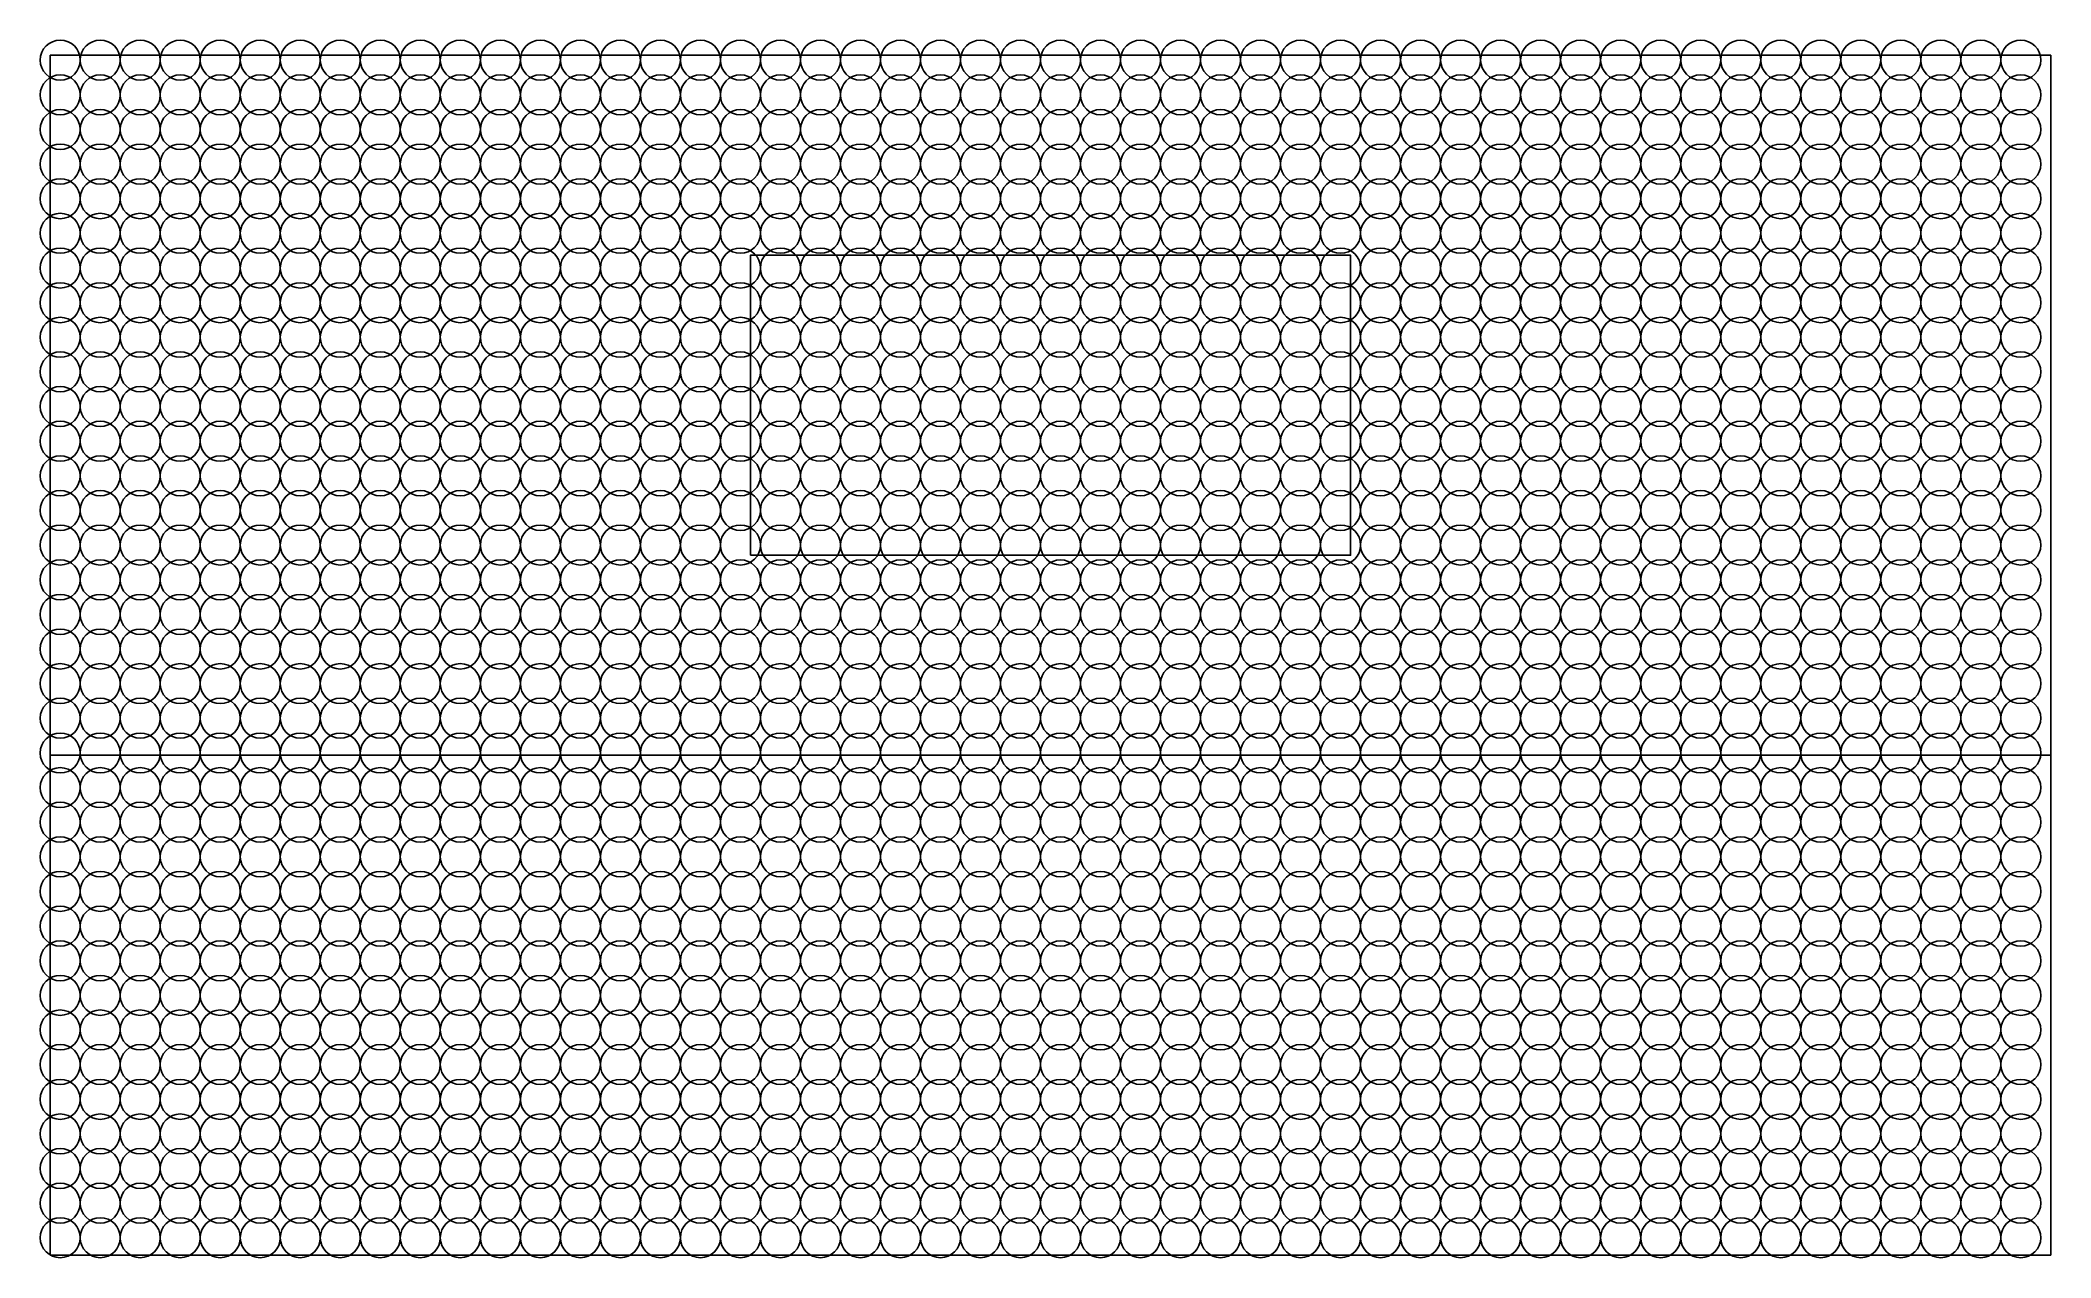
# Model space of a CAD drawing. Header units: metres. Extents: x 0 to 100, y 0 to 61.
import ezdxf

# ---------------------------------------------------------------- set-up
doc = ezdxf.new("R2010")
doc.units = ezdxf.units.M
for name, color, linetype in [('BUILDING', 7, 'Continuous'), ('PIPE_WATER', 7, 'Continuous'), ('PLANTING_GROUNDCOVER', 7, 'Continuous'), ('SITE_BOUNDARY', 7, 'Continuous')]:
    doc.layers.add(name, color=color, linetype=linetype)

msp = doc.modelspace()

# ---------------------------------------------------------------- linework, layer by layer
at = {"layer": 'BUILDING'}
msp.add_lwpolyline([(35, 35), (65, 35), (65, 50), (35, 50)], close=True, dxfattribs=at)
at = {"layer": 'PIPE_WATER'}
msp.add_line((0, 25), (100, 25), dxfattribs=at)
at = {"layer": 'PLANTING_GROUNDCOVER'}
for centre in [(0.5, 59.76), (2.5, 59.76), (4.5, 59.76), (6.5, 59.76), (8.5, 59.76), (10.5, 59.76), (12.5, 59.76), (14.5, 59.76), (16.5, 59.76), (18.5, 59.76), (20.5, 59.76), (22.5, 59.76), (24.5, 59.76), (26.5, 59.76), (28.5, 59.76), (30.5, 59.76), (32.5, 59.76), (34.5, 59.76), (36.5, 59.76), (38.5, 59.76), (40.5, 59.76), (42.5, 59.76), (44.5, 59.76), (46.5, 59.76), (48.5, 59.76), (50.5, 59.76), (52.5, 59.76), (54.5, 59.76), (56.5, 59.76), (58.5, 59.76), (60.5, 59.76), (62.5, 59.76), (64.5, 59.76), (66.5, 59.76), (68.5, 59.76), (70.5, 59.76), (72.5, 59.76), (74.5, 59.76), (76.5, 59.76), (78.5, 59.76), (80.5, 59.76), (82.5, 59.76), (84.5, 59.76), (86.5, 59.76), (88.5, 59.76), (90.5, 59.76), (92.5, 59.76), (94.5, 59.76), (96.5, 59.76), (98.5, 59.76), (0.5, 58.02), (2.5, 58.02), (4.5, 58.02), (6.5, 58.02), (8.5, 58.02), (10.5, 58.02), (12.5, 58.02), (14.5, 58.02), (16.5, 58.02), (18.5, 58.02), (20.5, 58.02), (22.5, 58.02), (24.5, 58.02), (26.5, 58.02), (28.5, 58.02), (30.5, 58.02), (32.5, 58.02), (34.5, 58.02), (36.5, 58.02), (38.5, 58.02), (40.5, 58.02), (42.5, 58.02), (44.5, 58.02), (46.5, 58.02), (48.5, 58.02), (50.5, 58.02), (52.5, 58.02), (54.5, 58.02), (56.5, 58.02), (58.5, 58.02), (60.5, 58.02), (62.5, 58.02), (64.5, 58.02), (66.5, 58.02), (68.5, 58.02), (70.5, 58.02), (72.5, 58.02), (74.5, 58.02), (76.5, 58.02), (78.5, 58.02), (80.5, 58.02), (82.5, 58.02), (84.5, 58.02), (86.5, 58.02), (88.5, 58.02), (90.5, 58.02), (92.5, 58.02), (94.5, 58.02), (96.5, 58.02), (98.5, 58.02), (0.5, 56.29), (2.5, 56.29), (4.5, 56.29), (6.5, 56.29), (8.5, 56.29), (10.5, 56.29), (12.5, 56.29), (14.5, 56.29), (16.5, 56.29), (18.5, 56.29), (20.5, 56.29), (22.5, 56.29), (24.5, 56.29), (26.5, 56.29), (28.5, 56.29), (30.5, 56.29), (32.5, 56.29), (34.5, 56.29), (36.5, 56.29), (38.5, 56.29), (40.5, 56.29), (42.5, 56.29), (44.5, 56.29), (46.5, 56.29), (48.5, 56.29), (50.5, 56.29), (52.5, 56.29), (54.5, 56.29), (56.5, 56.29), (58.5, 56.29), (60.5, 56.29), (62.5, 56.29), (64.5, 56.29), (66.5, 56.29), (68.5, 56.29), (70.5, 56.29), (72.5, 56.29), (74.5, 56.29), (76.5, 56.29), (78.5, 56.29), (80.5, 56.29), (82.5, 56.29), (84.5, 56.29), (86.5, 56.29), (88.5, 56.29), (90.5, 56.29), (92.5, 56.29), (94.5, 56.29), (96.5, 56.29), (98.5, 56.29), (0.5, 54.56), (2.5, 54.56), (4.5, 54.56), (6.5, 54.56), (8.5, 54.56), (10.5, 54.56), (12.5, 54.56), (14.5, 54.56), (16.5, 54.56), (18.5, 54.56), (20.5, 54.56), (22.5, 54.56), (24.5, 54.56), (26.5, 54.56), (28.5, 54.56), (30.5, 54.56), (32.5, 54.56), (34.5, 54.56), (36.5, 54.56), (38.5, 54.56), (40.5, 54.56), (42.5, 54.56), (44.5, 54.56), (46.5, 54.56), (48.5, 54.56), (50.5, 54.56), (52.5, 54.56), (54.5, 54.56), (56.5, 54.56), (58.5, 54.56), (60.5, 54.56), (62.5, 54.56), (64.5, 54.56), (66.5, 54.56), (68.5, 54.56), (70.5, 54.56), (72.5, 54.56), (74.5, 54.56), (76.5, 54.56), (78.5, 54.56), (80.5, 54.56), (82.5, 54.56), (84.5, 54.56), (86.5, 54.56), (88.5, 54.56), (90.5, 54.56), (92.5, 54.56), (94.5, 54.56), (96.5, 54.56), (98.5, 54.56), (0.5, 52.83), (2.5, 52.83), (4.5, 52.83), (6.5, 52.83), (8.5, 52.83), (10.5, 52.83), (12.5, 52.83), (14.5, 52.83), (16.5, 52.83), (18.5, 52.83), (20.5, 52.83), (22.5, 52.83), (24.5, 52.83), (26.5, 52.83), (28.5, 52.83), (30.5, 52.83), (32.5, 52.83), (34.5, 52.83), (36.5, 52.83), (38.5, 52.83), (40.5, 52.83), (42.5, 52.83), (44.5, 52.83), (46.5, 52.83), (48.5, 52.83), (50.5, 52.83), (52.5, 52.83), (54.5, 52.83), (56.5, 52.83), (58.5, 52.83), (60.5, 52.83), (62.5, 52.83), (64.5, 52.83), (66.5, 52.83), (68.5, 52.83), (70.5, 52.83), (72.5, 52.83), (74.5, 52.83), (76.5, 52.83), (78.5, 52.83), (80.5, 52.83), (82.5, 52.83), (84.5, 52.83), (86.5, 52.83), (88.5, 52.83), (90.5, 52.83), (92.5, 52.83), (94.5, 52.83), (96.5, 52.83), (98.5, 52.83), (0.5, 51.1), (2.5, 51.1), (4.5, 51.1), (6.5, 51.1), (8.5, 51.1), (10.5, 51.1), (12.5, 51.1), (14.5, 51.1), (16.5, 51.1), (18.5, 51.1), (20.5, 51.1), (22.5, 51.1), (24.5, 51.1), (26.5, 51.1), (28.5, 51.1), (30.5, 51.1), (32.5, 51.1), (34.5, 51.1), (36.5, 51.1), (38.5, 51.1), (40.5, 51.1), (42.5, 51.1), (44.5, 51.1), (46.5, 51.1), (48.5, 51.1), (50.5, 51.1), (52.5, 51.1), (54.5, 51.1), (56.5, 51.1), (58.5, 51.1), (60.5, 51.1), (62.5, 51.1), (64.5, 51.1), (66.5, 51.1), (68.5, 51.1), (70.5, 51.1), (72.5, 51.1), (74.5, 51.1), (76.5, 51.1), (78.5, 51.1), (80.5, 51.1), (82.5, 51.1), (84.5, 51.1), (86.5, 51.1), (88.5, 51.1), (90.5, 51.1), (92.5, 51.1), (94.5, 51.1), (96.5, 51.1), (98.5, 51.1), (0.5, 49.36), (2.5, 49.36), (4.5, 49.36), (6.5, 49.36), (8.5, 49.36), (10.5, 49.36), (12.5, 49.36), (14.5, 49.36), (16.5, 49.36), (18.5, 49.36), (20.5, 49.36), (22.5, 49.36), (24.5, 49.36), (26.5, 49.36), (28.5, 49.36), (30.5, 49.36), (32.5, 49.36), (34.5, 49.36), (36.5, 49.36), (38.5, 49.36), (40.5, 49.36), (42.5, 49.36), (44.5, 49.36), (46.5, 49.36), (48.5, 49.36), (50.5, 49.36), (52.5, 49.36), (54.5, 49.36), (56.5, 49.36), (58.5, 49.36), (60.5, 49.36), (62.5, 49.36), (64.5, 49.36), (66.5, 49.36), (68.5, 49.36), (70.5, 49.36), (72.5, 49.36), (74.5, 49.36), (76.5, 49.36), (78.5, 49.36), (80.5, 49.36), (82.5, 49.36), (84.5, 49.36), (86.5, 49.36), (88.5, 49.36), (90.5, 49.36), (92.5, 49.36), (94.5, 49.36), (96.5, 49.36), (98.5, 49.36), (0.5, 47.63), (2.5, 47.63), (4.5, 47.63), (6.5, 47.63), (8.5, 47.63), (10.5, 47.63), (12.5, 47.63), (14.5, 47.63), (16.5, 47.63), (18.5, 47.63), (20.5, 47.63), (22.5, 47.63), (24.5, 47.63), (26.5, 47.63), (28.5, 47.63), (30.5, 47.63), (32.5, 47.63), (34.5, 47.63), (36.5, 47.63), (38.5, 47.63), (40.5, 47.63), (42.5, 47.63), (44.5, 47.63), (46.5, 47.63), (48.5, 47.63), (50.5, 47.63), (52.5, 47.63), (54.5, 47.63), (56.5, 47.63), (58.5, 47.63), (60.5, 47.63), (62.5, 47.63), (64.5, 47.63), (66.5, 47.63), (68.5, 47.63), (70.5, 47.63), (72.5, 47.63), (74.5, 47.63), (76.5, 47.63), (78.5, 47.63), (80.5, 47.63), (82.5, 47.63), (84.5, 47.63), (86.5, 47.63), (88.5, 47.63), (90.5, 47.63), (92.5, 47.63), (94.5, 47.63), (96.5, 47.63), (98.5, 47.63), (0.5, 45.9), (2.5, 45.9), (4.5, 45.9), (6.5, 45.9), (8.5, 45.9), (10.5, 45.9), (12.5, 45.9), (14.5, 45.9), (16.5, 45.9), (18.5, 45.9), (20.5, 45.9), (22.5, 45.9), (24.5, 45.9), (26.5, 45.9), (28.5, 45.9), (30.5, 45.9), (32.5, 45.9), (34.5, 45.9), (36.5, 45.9), (38.5, 45.9), (40.5, 45.9), (42.5, 45.9), (44.5, 45.9), (46.5, 45.9), (48.5, 45.9), (50.5, 45.9), (52.5, 45.9), (54.5, 45.9), (56.5, 45.9), (58.5, 45.9), (60.5, 45.9), (62.5, 45.9), (64.5, 45.9), (66.5, 45.9), (68.5, 45.9), (70.5, 45.9), (72.5, 45.9), (74.5, 45.9), (76.5, 45.9), (78.5, 45.9), (80.5, 45.9), (82.5, 45.9), (84.5, 45.9), (86.5, 45.9), (88.5, 45.9), (90.5, 45.9), (92.5, 45.9), (94.5, 45.9), (96.5, 45.9), (98.5, 45.9), (0.5, 44.17), (2.5, 44.17), (4.5, 44.17), (6.5, 44.17), (8.5, 44.17), (10.5, 44.17), (12.5, 44.17), (14.5, 44.17), (16.5, 44.17), (18.5, 44.17), (20.5, 44.17), (22.5, 44.17), (24.5, 44.17), (26.5, 44.17), (28.5, 44.17), (30.5, 44.17), (32.5, 44.17), (34.5, 44.17), (36.5, 44.17), (38.5, 44.17), (40.5, 44.17), (42.5, 44.17), (44.5, 44.17), (46.5, 44.17), (48.5, 44.17), (50.5, 44.17), (52.5, 44.17), (54.5, 44.17), (56.5, 44.17), (58.5, 44.17), (60.5, 44.17), (62.5, 44.17), (64.5, 44.17), (66.5, 44.17), (68.5, 44.17), (70.5, 44.17), (72.5, 44.17), (74.5, 44.17), (76.5, 44.17), (78.5, 44.17), (80.5, 44.17), (82.5, 44.17), (84.5, 44.17), (86.5, 44.17), (88.5, 44.17), (90.5, 44.17), (92.5, 44.17), (94.5, 44.17), (96.5, 44.17), (98.5, 44.17), (0.5, 42.44), (2.5, 42.44), (4.5, 42.44), (6.5, 42.44), (8.5, 42.44), (10.5, 42.44), (12.5, 42.44), (14.5, 42.44), (16.5, 42.44), (18.5, 42.44), (20.5, 42.44), (22.5, 42.44), (24.5, 42.44), (26.5, 42.44), (28.5, 42.44), (30.5, 42.44), (32.5, 42.44), (34.5, 42.44), (36.5, 42.44), (38.5, 42.44), (40.5, 42.44), (42.5, 42.44), (44.5, 42.44), (46.5, 42.44), (48.5, 42.44), (50.5, 42.44), (52.5, 42.44), (54.5, 42.44), (56.5, 42.44), (58.5, 42.44), (60.5, 42.44), (62.5, 42.44), (64.5, 42.44), (66.5, 42.44), (68.5, 42.44), (70.5, 42.44), (72.5, 42.44), (74.5, 42.44), (76.5, 42.44), (78.5, 42.44), (80.5, 42.44), (82.5, 42.44), (84.5, 42.44), (86.5, 42.44), (88.5, 42.44), (90.5, 42.44), (92.5, 42.44), (94.5, 42.44), (96.5, 42.44), (98.5, 42.44), (0.5, 40.7), (2.5, 40.7), (4.5, 40.7), (6.5, 40.7), (8.5, 40.7), (10.5, 40.7), (12.5, 40.7), (14.5, 40.7), (16.5, 40.7), (18.5, 40.7), (20.5, 40.7), (22.5, 40.7), (24.5, 40.7), (26.5, 40.7), (28.5, 40.7), (30.5, 40.7), (32.5, 40.7), (34.5, 40.7), (36.5, 40.7), (38.5, 40.7), (40.5, 40.7), (42.5, 40.7), (44.5, 40.7), (46.5, 40.7), (48.5, 40.7), (50.5, 40.7), (52.5, 40.7), (54.5, 40.7), (56.5, 40.7), (58.5, 40.7), (60.5, 40.7), (62.5, 40.7), (64.5, 40.7), (66.5, 40.7), (68.5, 40.7), (70.5, 40.7), (72.5, 40.7), (74.5, 40.7), (76.5, 40.7), (78.5, 40.7), (80.5, 40.7), (82.5, 40.7), (84.5, 40.7), (86.5, 40.7), (88.5, 40.7), (90.5, 40.7), (92.5, 40.7), (94.5, 40.7), (96.5, 40.7), (98.5, 40.7), (0.5, 38.97), (2.5, 38.97), (4.5, 38.97), (6.5, 38.97), (8.5, 38.97), (10.5, 38.97), (12.5, 38.97), (14.5, 38.97), (16.5, 38.97), (18.5, 38.97), (20.5, 38.97), (22.5, 38.97), (24.5, 38.97), (26.5, 38.97), (28.5, 38.97), (30.5, 38.97), (32.5, 38.97), (34.5, 38.97), (36.5, 38.97), (38.5, 38.97), (40.5, 38.97), (42.5, 38.97), (44.5, 38.97), (46.5, 38.97), (48.5, 38.97), (50.5, 38.97), (52.5, 38.97), (54.5, 38.97), (56.5, 38.97), (58.5, 38.97), (60.5, 38.97), (62.5, 38.97), (64.5, 38.97), (66.5, 38.97), (68.5, 38.97), (70.5, 38.97), (72.5, 38.97), (74.5, 38.97), (76.5, 38.97), (78.5, 38.97), (80.5, 38.97), (82.5, 38.97), (84.5, 38.97), (86.5, 38.97), (88.5, 38.97), (90.5, 38.97), (92.5, 38.97), (94.5, 38.97), (96.5, 38.97), (98.5, 38.97), (0.5, 37.24), (2.5, 37.24), (4.5, 37.24), (6.5, 37.24), (8.5, 37.24), (10.5, 37.24), (12.5, 37.24), (14.5, 37.24), (16.5, 37.24), (18.5, 37.24), (20.5, 37.24), (22.5, 37.24), (24.5, 37.24), (26.5, 37.24), (28.5, 37.24), (30.5, 37.24), (32.5, 37.24), (34.5, 37.24), (36.5, 37.24), (38.5, 37.24), (40.5, 37.24), (42.5, 37.24), (44.5, 37.24), (46.5, 37.24), (48.5, 37.24), (50.5, 37.24), (52.5, 37.24), (54.5, 37.24), (56.5, 37.24), (58.5, 37.24), (60.5, 37.24), (62.5, 37.24), (64.5, 37.24), (66.5, 37.24), (68.5, 37.24), (70.5, 37.24), (72.5, 37.24), (74.5, 37.24), (76.5, 37.24), (78.5, 37.24), (80.5, 37.24), (82.5, 37.24), (84.5, 37.24), (86.5, 37.24), (88.5, 37.24), (90.5, 37.24), (92.5, 37.24), (94.5, 37.24), (96.5, 37.24), (98.5, 37.24), (0.5, 35.51), (2.5, 35.51), (4.5, 35.51), (6.5, 35.51), (8.5, 35.51), (10.5, 35.51), (12.5, 35.51), (14.5, 35.51), (16.5, 35.51), (18.5, 35.51), (20.5, 35.51), (22.5, 35.51), (24.5, 35.51), (26.5, 35.51), (28.5, 35.51), (30.5, 35.51), (32.5, 35.51), (34.5, 35.51), (36.5, 35.51), (38.5, 35.51), (40.5, 35.51), (42.5, 35.51), (44.5, 35.51), (46.5, 35.51), (48.5, 35.51), (50.5, 35.51), (52.5, 35.51), (54.5, 35.51), (56.5, 35.51), (58.5, 35.51), (60.5, 35.51), (62.5, 35.51), (64.5, 35.51), (66.5, 35.51), (68.5, 35.51), (70.5, 35.51), (72.5, 35.51), (74.5, 35.51), (76.5, 35.51), (78.5, 35.51), (80.5, 35.51), (82.5, 35.51), (84.5, 35.51), (86.5, 35.51), (88.5, 35.51), (90.5, 35.51), (92.5, 35.51), (94.5, 35.51), (96.5, 35.51), (98.5, 35.51), (0.5, 33.77), (2.5, 33.77), (4.5, 33.77), (6.5, 33.77), (8.5, 33.77), (10.5, 33.77), (12.5, 33.77), (14.5, 33.77), (16.5, 33.77), (18.5, 33.77), (20.5, 33.77), (22.5, 33.77), (24.5, 33.77), (26.5, 33.77), (28.5, 33.77), (30.5, 33.77), (32.5, 33.77), (34.5, 33.77), (36.5, 33.77), (38.5, 33.77), (40.5, 33.77), (42.5, 33.77), (44.5, 33.77), (46.5, 33.77), (48.5, 33.77), (50.5, 33.77), (52.5, 33.77), (54.5, 33.77), (56.5, 33.77), (58.5, 33.77), (60.5, 33.77), (62.5, 33.77), (64.5, 33.77), (66.5, 33.77), (68.5, 33.77), (70.5, 33.77), (72.5, 33.77), (74.5, 33.77), (76.5, 33.77), (78.5, 33.77), (80.5, 33.77), (82.5, 33.77), (84.5, 33.77), (86.5, 33.77), (88.5, 33.77), (90.5, 33.77), (92.5, 33.77), (94.5, 33.77), (96.5, 33.77), (98.5, 33.77), (0.5, 32.04), (2.5, 32.04), (4.5, 32.04), (6.5, 32.04), (8.5, 32.04), (10.5, 32.04), (12.5, 32.04), (14.5, 32.04), (16.5, 32.04), (18.5, 32.04), (20.5, 32.04), (22.5, 32.04), (24.5, 32.04), (26.5, 32.04), (28.5, 32.04), (30.5, 32.04), (32.5, 32.04), (34.5, 32.04), (36.5, 32.04), (38.5, 32.04), (40.5, 32.04), (42.5, 32.04), (44.5, 32.04), (46.5, 32.04), (48.5, 32.04), (50.5, 32.04), (52.5, 32.04), (54.5, 32.04), (56.5, 32.04), (58.5, 32.04), (60.5, 32.04), (62.5, 32.04), (64.5, 32.04), (66.5, 32.04), (68.5, 32.04), (70.5, 32.04), (72.5, 32.04), (74.5, 32.04), (76.5, 32.04), (78.5, 32.04), (80.5, 32.04), (82.5, 32.04), (84.5, 32.04), (86.5, 32.04), (88.5, 32.04), (90.5, 32.04), (92.5, 32.04), (94.5, 32.04), (96.5, 32.04), (98.5, 32.04), (0.5, 30.31), (2.5, 30.31), (4.5, 30.31), (6.5, 30.31), (8.5, 30.31), (10.5, 30.31), (12.5, 30.31), (14.5, 30.31), (16.5, 30.31), (18.5, 30.31), (20.5, 30.31), (22.5, 30.31), (24.5, 30.31), (26.5, 30.31), (28.5, 30.31), (30.5, 30.31), (32.5, 30.31), (34.5, 30.31), (36.5, 30.31), (38.5, 30.31), (40.5, 30.31), (42.5, 30.31), (44.5, 30.31), (46.5, 30.31), (48.5, 30.31), (50.5, 30.31), (52.5, 30.31), (54.5, 30.31), (56.5, 30.31), (58.5, 30.31), (60.5, 30.31), (62.5, 30.31), (64.5, 30.31), (66.5, 30.31), (68.5, 30.31), (70.5, 30.31), (72.5, 30.31), (74.5, 30.31), (76.5, 30.31), (78.5, 30.31), (80.5, 30.31), (82.5, 30.31), (84.5, 30.31), (86.5, 30.31), (88.5, 30.31), (90.5, 30.31), (92.5, 30.31), (94.5, 30.31), (96.5, 30.31), (98.5, 30.31), (0.5, 28.58), (2.5, 28.58), (4.5, 28.58), (6.5, 28.58), (8.5, 28.58), (10.5, 28.58), (12.5, 28.58), (14.5, 28.58), (16.5, 28.58), (18.5, 28.58), (20.5, 28.58), (22.5, 28.58), (24.5, 28.58), (26.5, 28.58), (28.5, 28.58), (30.5, 28.58), (32.5, 28.58), (34.5, 28.58), (36.5, 28.58), (38.5, 28.58), (40.5, 28.58), (42.5, 28.58), (44.5, 28.58), (46.5, 28.58), (48.5, 28.58), (50.5, 28.58), (52.5, 28.58), (54.5, 28.58), (56.5, 28.58), (58.5, 28.58), (60.5, 28.58), (62.5, 28.58), (64.5, 28.58), (66.5, 28.58), (68.5, 28.58), (70.5, 28.58), (72.5, 28.58), (74.5, 28.58), (76.5, 28.58), (78.5, 28.58), (80.5, 28.58), (82.5, 28.58), (84.5, 28.58), (86.5, 28.58), (88.5, 28.58), (90.5, 28.58), (92.5, 28.58), (94.5, 28.58), (96.5, 28.58), (98.5, 28.58), (0.5, 26.85), (2.5, 26.85), (4.5, 26.85), (6.5, 26.85), (8.5, 26.85), (10.5, 26.85), (12.5, 26.85), (14.5, 26.85), (16.5, 26.85), (18.5, 26.85), (20.5, 26.85), (22.5, 26.85), (24.5, 26.85), (26.5, 26.85), (28.5, 26.85), (30.5, 26.85), (32.5, 26.85), (34.5, 26.85), (36.5, 26.85), (38.5, 26.85), (40.5, 26.85), (42.5, 26.85), (44.5, 26.85), (46.5, 26.85), (48.5, 26.85), (50.5, 26.85), (52.5, 26.85), (54.5, 26.85), (56.5, 26.85), (58.5, 26.85), (60.5, 26.85), (62.5, 26.85), (64.5, 26.85), (66.5, 26.85), (68.5, 26.85), (70.5, 26.85), (72.5, 26.85), (74.5, 26.85), (76.5, 26.85), (78.5, 26.85), (80.5, 26.85), (82.5, 26.85), (84.5, 26.85), (86.5, 26.85), (88.5, 26.85), (90.5, 26.85), (92.5, 26.85), (94.5, 26.85), (96.5, 26.85), (98.5, 26.85), (0.5, 25.11), (2.5, 25.11), (4.5, 25.11), (6.5, 25.11), (8.5, 25.11), (10.5, 25.11), (12.5, 25.11), (14.5, 25.11), (16.5, 25.11), (18.5, 25.11), (20.5, 25.11), (22.5, 25.11), (24.5, 25.11), (26.5, 25.11), (28.5, 25.11), (30.5, 25.11), (32.5, 25.11), (34.5, 25.11), (36.5, 25.11), (38.5, 25.11), (40.5, 25.11), (42.5, 25.11), (44.5, 25.11), (46.5, 25.11), (48.5, 25.11), (50.5, 25.11), (52.5, 25.11), (54.5, 25.11), (56.5, 25.11), (58.5, 25.11), (60.5, 25.11), (62.5, 25.11), (64.5, 25.11), (66.5, 25.11), (68.5, 25.11), (70.5, 25.11), (72.5, 25.11), (74.5, 25.11), (76.5, 25.11), (78.5, 25.11), (80.5, 25.11), (82.5, 25.11), (84.5, 25.11), (86.5, 25.11), (88.5, 25.11), (90.5, 25.11), (92.5, 25.11), (94.5, 25.11), (96.5, 25.11), (98.5, 25.11), (0.5, 23.38), (2.5, 23.38), (4.5, 23.38), (6.5, 23.38), (8.5, 23.38), (10.5, 23.38), (12.5, 23.38), (14.5, 23.38), (16.5, 23.38), (18.5, 23.38), (20.5, 23.38), (22.5, 23.38), (24.5, 23.38), (26.5, 23.38), (28.5, 23.38), (30.5, 23.38), (32.5, 23.38), (34.5, 23.38), (36.5, 23.38), (38.5, 23.38), (40.5, 23.38), (42.5, 23.38), (44.5, 23.38), (46.5, 23.38), (48.5, 23.38), (50.5, 23.38), (52.5, 23.38), (54.5, 23.38), (56.5, 23.38), (58.5, 23.38), (60.5, 23.38), (62.5, 23.38), (64.5, 23.38), (66.5, 23.38), (68.5, 23.38), (70.5, 23.38), (72.5, 23.38), (74.5, 23.38), (76.5, 23.38), (78.5, 23.38), (80.5, 23.38), (82.5, 23.38), (84.5, 23.38), (86.5, 23.38), (88.5, 23.38), (90.5, 23.38), (92.5, 23.38), (94.5, 23.38), (96.5, 23.38), (98.5, 23.38), (0.5, 21.65), (2.5, 21.65), (4.5, 21.65), (6.5, 21.65), (8.5, 21.65), (10.5, 21.65), (12.5, 21.65), (14.5, 21.65), (16.5, 21.65), (18.5, 21.65), (20.5, 21.65), (22.5, 21.65), (24.5, 21.65), (26.5, 21.65), (28.5, 21.65), (30.5, 21.65), (32.5, 21.65), (34.5, 21.65), (36.5, 21.65), (38.5, 21.65), (40.5, 21.65), (42.5, 21.65), (44.5, 21.65), (46.5, 21.65), (48.5, 21.65), (50.5, 21.65), (52.5, 21.65), (54.5, 21.65), (56.5, 21.65), (58.5, 21.65), (60.5, 21.65), (62.5, 21.65), (64.5, 21.65), (66.5, 21.65), (68.5, 21.65), (70.5, 21.65), (72.5, 21.65), (74.5, 21.65), (76.5, 21.65), (78.5, 21.65), (80.5, 21.65), (82.5, 21.65), (84.5, 21.65), (86.5, 21.65), (88.5, 21.65), (90.5, 21.65), (92.5, 21.65), (94.5, 21.65), (96.5, 21.65), (98.5, 21.65), (0.5, 19.92), (2.5, 19.92), (4.5, 19.92), (6.5, 19.92), (8.5, 19.92), (10.5, 19.92), (12.5, 19.92), (14.5, 19.92), (16.5, 19.92), (18.5, 19.92), (20.5, 19.92), (22.5, 19.92), (24.5, 19.92), (26.5, 19.92), (28.5, 19.92), (30.5, 19.92), (32.5, 19.92), (34.5, 19.92), (36.5, 19.92), (38.5, 19.92), (40.5, 19.92), (42.5, 19.92), (44.5, 19.92), (46.5, 19.92), (48.5, 19.92), (50.5, 19.92), (52.5, 19.92), (54.5, 19.92), (56.5, 19.92), (58.5, 19.92), (60.5, 19.92), (62.5, 19.92), (64.5, 19.92), (66.5, 19.92), (68.5, 19.92), (70.5, 19.92), (72.5, 19.92), (74.5, 19.92), (76.5, 19.92), (78.5, 19.92), (80.5, 19.92), (82.5, 19.92), (84.5, 19.92), (86.5, 19.92), (88.5, 19.92), (90.5, 19.92), (92.5, 19.92), (94.5, 19.92), (96.5, 19.92), (98.5, 19.92), (0.5, 18.19), (2.5, 18.19), (4.5, 18.19), (6.5, 18.19), (8.5, 18.19), (10.5, 18.19), (12.5, 18.19), (14.5, 18.19), (16.5, 18.19), (18.5, 18.19), (20.5, 18.19), (22.5, 18.19), (24.5, 18.19), (26.5, 18.19), (28.5, 18.19), (30.5, 18.19), (32.5, 18.19), (34.5, 18.19), (36.5, 18.19), (38.5, 18.19), (40.5, 18.19), (42.5, 18.19), (44.5, 18.19), (46.5, 18.19), (48.5, 18.19), (50.5, 18.19), (52.5, 18.19), (54.5, 18.19), (56.5, 18.19), (58.5, 18.19), (60.5, 18.19), (62.5, 18.19), (64.5, 18.19), (66.5, 18.19), (68.5, 18.19), (70.5, 18.19), (72.5, 18.19), (74.5, 18.19), (76.5, 18.19), (78.5, 18.19), (80.5, 18.19), (82.5, 18.19), (84.5, 18.19), (86.5, 18.19), (88.5, 18.19), (90.5, 18.19), (92.5, 18.19), (94.5, 18.19), (96.5, 18.19), (98.5, 18.19), (0.5, 16.45), (2.5, 16.45), (4.5, 16.45), (6.5, 16.45), (8.5, 16.45), (10.5, 16.45), (12.5, 16.45), (14.5, 16.45), (16.5, 16.45), (18.5, 16.45), (20.5, 16.45), (22.5, 16.45), (24.5, 16.45), (26.5, 16.45), (28.5, 16.45), (30.5, 16.45), (32.5, 16.45), (34.5, 16.45), (36.5, 16.45), (38.5, 16.45), (40.5, 16.45), (42.5, 16.45), (44.5, 16.45), (46.5, 16.45), (48.5, 16.45), (50.5, 16.45), (52.5, 16.45), (54.5, 16.45), (56.5, 16.45), (58.5, 16.45), (60.5, 16.45), (62.5, 16.45), (64.5, 16.45), (66.5, 16.45), (68.5, 16.45), (70.5, 16.45), (72.5, 16.45), (74.5, 16.45), (76.5, 16.45), (78.5, 16.45), (80.5, 16.45), (82.5, 16.45), (84.5, 16.45), (86.5, 16.45), (88.5, 16.45), (90.5, 16.45), (92.5, 16.45), (94.5, 16.45), (96.5, 16.45), (98.5, 16.45), (0.5, 14.72), (2.5, 14.72), (4.5, 14.72), (6.5, 14.72), (8.5, 14.72), (10.5, 14.72), (12.5, 14.72), (14.5, 14.72), (16.5, 14.72), (18.5, 14.72), (20.5, 14.72), (22.5, 14.72), (24.5, 14.72), (26.5, 14.72), (28.5, 14.72), (30.5, 14.72), (32.5, 14.72), (34.5, 14.72), (36.5, 14.72), (38.5, 14.72), (40.5, 14.72), (42.5, 14.72), (44.5, 14.72), (46.5, 14.72), (48.5, 14.72), (50.5, 14.72), (52.5, 14.72), (54.5, 14.72), (56.5, 14.72), (58.5, 14.72), (60.5, 14.72), (62.5, 14.72), (64.5, 14.72), (66.5, 14.72), (68.5, 14.72), (70.5, 14.72), (72.5, 14.72), (74.5, 14.72), (76.5, 14.72), (78.5, 14.72), (80.5, 14.72), (82.5, 14.72), (84.5, 14.72), (86.5, 14.72), (88.5, 14.72), (90.5, 14.72), (92.5, 14.72), (94.5, 14.72), (96.5, 14.72), (98.5, 14.72), (0.5, 12.99), (2.5, 12.99), (4.5, 12.99), (6.5, 12.99), (8.5, 12.99), (10.5, 12.99), (12.5, 12.99), (14.5, 12.99), (16.5, 12.99), (18.5, 12.99), (20.5, 12.99), (22.5, 12.99), (24.5, 12.99), (26.5, 12.99), (28.5, 12.99), (30.5, 12.99), (32.5, 12.99), (34.5, 12.99), (36.5, 12.99), (38.5, 12.99), (40.5, 12.99), (42.5, 12.99), (44.5, 12.99), (46.5, 12.99), (48.5, 12.99), (50.5, 12.99), (52.5, 12.99), (54.5, 12.99), (56.5, 12.99), (58.5, 12.99), (60.5, 12.99), (62.5, 12.99), (64.5, 12.99), (66.5, 12.99), (68.5, 12.99), (70.5, 12.99), (72.5, 12.99), (74.5, 12.99), (76.5, 12.99), (78.5, 12.99), (80.5, 12.99), (82.5, 12.99), (84.5, 12.99), (86.5, 12.99), (88.5, 12.99), (90.5, 12.99), (92.5, 12.99), (94.5, 12.99), (96.5, 12.99), (98.5, 12.99), (0.5, 11.26), (2.5, 11.26), (4.5, 11.26), (6.5, 11.26), (8.5, 11.26), (10.5, 11.26), (12.5, 11.26), (14.5, 11.26), (16.5, 11.26), (18.5, 11.26), (20.5, 11.26), (22.5, 11.26), (24.5, 11.26), (26.5, 11.26), (28.5, 11.26), (30.5, 11.26), (32.5, 11.26), (34.5, 11.26), (36.5, 11.26), (38.5, 11.26), (40.5, 11.26), (42.5, 11.26), (44.5, 11.26), (46.5, 11.26), (48.5, 11.26), (50.5, 11.26), (52.5, 11.26), (54.5, 11.26), (56.5, 11.26), (58.5, 11.26), (60.5, 11.26), (62.5, 11.26), (64.5, 11.26), (66.5, 11.26), (68.5, 11.26), (70.5, 11.26), (72.5, 11.26), (74.5, 11.26), (76.5, 11.26), (78.5, 11.26), (80.5, 11.26), (82.5, 11.26), (84.5, 11.26), (86.5, 11.26), (88.5, 11.26), (90.5, 11.26), (92.5, 11.26), (94.5, 11.26), (96.5, 11.26), (98.5, 11.26), (0.5, 9.53), (2.5, 9.53), (4.5, 9.53), (6.5, 9.53), (8.5, 9.53), (10.5, 9.53), (12.5, 9.53), (14.5, 9.53), (16.5, 9.53), (18.5, 9.53), (20.5, 9.53), (22.5, 9.53), (24.5, 9.53), (26.5, 9.53), (28.5, 9.53), (30.5, 9.53), (32.5, 9.53), (34.5, 9.53), (36.5, 9.53), (38.5, 9.53), (40.5, 9.53), (42.5, 9.53), (44.5, 9.53), (46.5, 9.53), (48.5, 9.53), (50.5, 9.53), (52.5, 9.53), (54.5, 9.53), (56.5, 9.53), (58.5, 9.53), (60.5, 9.53), (62.5, 9.53), (64.5, 9.53), (66.5, 9.53), (68.5, 9.53), (70.5, 9.53), (72.5, 9.53), (74.5, 9.53), (76.5, 9.53), (78.5, 9.53), (80.5, 9.53), (82.5, 9.53), (84.5, 9.53), (86.5, 9.53), (88.5, 9.53), (90.5, 9.53), (92.5, 9.53), (94.5, 9.53), (96.5, 9.53), (98.5, 9.53), (0.5, 7.79), (2.5, 7.79), (4.5, 7.79), (6.5, 7.79), (8.5, 7.79), (10.5, 7.79), (12.5, 7.79), (14.5, 7.79), (16.5, 7.79), (18.5, 7.79), (20.5, 7.79), (22.5, 7.79), (24.5, 7.79), (26.5, 7.79), (28.5, 7.79), (30.5, 7.79), (32.5, 7.79), (34.5, 7.79), (36.5, 7.79), (38.5, 7.79), (40.5, 7.79), (42.5, 7.79), (44.5, 7.79), (46.5, 7.79), (48.5, 7.79), (50.5, 7.79), (52.5, 7.79), (54.5, 7.79), (56.5, 7.79), (58.5, 7.79), (60.5, 7.79), (62.5, 7.79), (64.5, 7.79), (66.5, 7.79), (68.5, 7.79), (70.5, 7.79), (72.5, 7.79), (74.5, 7.79), (76.5, 7.79), (78.5, 7.79), (80.5, 7.79), (82.5, 7.79), (84.5, 7.79), (86.5, 7.79), (88.5, 7.79), (90.5, 7.79), (92.5, 7.79), (94.5, 7.79), (96.5, 7.79), (98.5, 7.79), (0.5, 6.06), (2.5, 6.06), (4.5, 6.06), (6.5, 6.06), (8.5, 6.06), (10.5, 6.06), (12.5, 6.06), (14.5, 6.06), (16.5, 6.06), (18.5, 6.06), (20.5, 6.06), (22.5, 6.06), (24.5, 6.06), (26.5, 6.06), (28.5, 6.06), (30.5, 6.06), (32.5, 6.06), (34.5, 6.06), (36.5, 6.06), (38.5, 6.06), (40.5, 6.06), (42.5, 6.06), (44.5, 6.06), (46.5, 6.06), (48.5, 6.06), (50.5, 6.06), (52.5, 6.06), (54.5, 6.06), (56.5, 6.06), (58.5, 6.06), (60.5, 6.06), (62.5, 6.06), (64.5, 6.06), (66.5, 6.06), (68.5, 6.06), (70.5, 6.06), (72.5, 6.06), (74.5, 6.06), (76.5, 6.06), (78.5, 6.06), (80.5, 6.06), (82.5, 6.06), (84.5, 6.06), (86.5, 6.06), (88.5, 6.06), (90.5, 6.06), (92.5, 6.06), (94.5, 6.06), (96.5, 6.06), (98.5, 6.06), (0.5, 4.33), (2.5, 4.33), (4.5, 4.33), (6.5, 4.33), (8.5, 4.33), (10.5, 4.33), (12.5, 4.33), (14.5, 4.33), (16.5, 4.33), (18.5, 4.33), (20.5, 4.33), (22.5, 4.33), (24.5, 4.33), (26.5, 4.33), (28.5, 4.33), (30.5, 4.33), (32.5, 4.33), (34.5, 4.33), (36.5, 4.33), (38.5, 4.33), (40.5, 4.33), (42.5, 4.33), (44.5, 4.33), (46.5, 4.33), (48.5, 4.33), (50.5, 4.33), (52.5, 4.33), (54.5, 4.33), (56.5, 4.33), (58.5, 4.33), (60.5, 4.33), (62.5, 4.33), (64.5, 4.33), (66.5, 4.33), (68.5, 4.33), (70.5, 4.33), (72.5, 4.33), (74.5, 4.33), (76.5, 4.33), (78.5, 4.33), (80.5, 4.33), (82.5, 4.33), (84.5, 4.33), (86.5, 4.33), (88.5, 4.33), (90.5, 4.33), (92.5, 4.33), (94.5, 4.33), (96.5, 4.33), (98.5, 4.33), (0.5, 2.6), (2.5, 2.6), (4.5, 2.6), (6.5, 2.6), (8.5, 2.6), (10.5, 2.6), (12.5, 2.6), (14.5, 2.6), (16.5, 2.6), (18.5, 2.6), (20.5, 2.6), (22.5, 2.6), (24.5, 2.6), (26.5, 2.6), (28.5, 2.6), (30.5, 2.6), (32.5, 2.6), (34.5, 2.6), (36.5, 2.6), (38.5, 2.6), (40.5, 2.6), (42.5, 2.6), (44.5, 2.6), (46.5, 2.6), (48.5, 2.6), (50.5, 2.6), (52.5, 2.6), (54.5, 2.6), (56.5, 2.6), (58.5, 2.6), (60.5, 2.6), (62.5, 2.6), (64.5, 2.6), (66.5, 2.6), (68.5, 2.6), (70.5, 2.6), (72.5, 2.6), (74.5, 2.6), (76.5, 2.6), (78.5, 2.6), (80.5, 2.6), (82.5, 2.6), (84.5, 2.6), (86.5, 2.6), (88.5, 2.6), (90.5, 2.6), (92.5, 2.6), (94.5, 2.6), (96.5, 2.6), (98.5, 2.6), (0.5, 0.87), (2.5, 0.87), (4.5, 0.87), (6.5, 0.87), (8.5, 0.87), (10.5, 0.87), (12.5, 0.87), (14.5, 0.87), (16.5, 0.87), (18.5, 0.87), (20.5, 0.87), (22.5, 0.87), (24.5, 0.87), (26.5, 0.87), (28.5, 0.87), (30.5, 0.87), (32.5, 0.87), (34.5, 0.87), (36.5, 0.87), (38.5, 0.87), (40.5, 0.87), (42.5, 0.87), (44.5, 0.87), (46.5, 0.87), (48.5, 0.87), (50.5, 0.87), (52.5, 0.87), (54.5, 0.87), (56.5, 0.87), (58.5, 0.87), (60.5, 0.87), (62.5, 0.87), (64.5, 0.87), (66.5, 0.87), (68.5, 0.87), (70.5, 0.87), (72.5, 0.87), (74.5, 0.87), (76.5, 0.87), (78.5, 0.87), (80.5, 0.87), (82.5, 0.87), (84.5, 0.87), (86.5, 0.87), (88.5, 0.87), (90.5, 0.87), (92.5, 0.87), (94.5, 0.87), (96.5, 0.87), (98.5, 0.87)]:
    msp.add_circle(centre, 1, dxfattribs=at)
at = {"layer": 'SITE_BOUNDARY'}
msp.add_lwpolyline([(0, 0), (100, 0), (100, 60), (0, 60)], close=True, dxfattribs=at)

doc.saveas('drawing.dxf')
